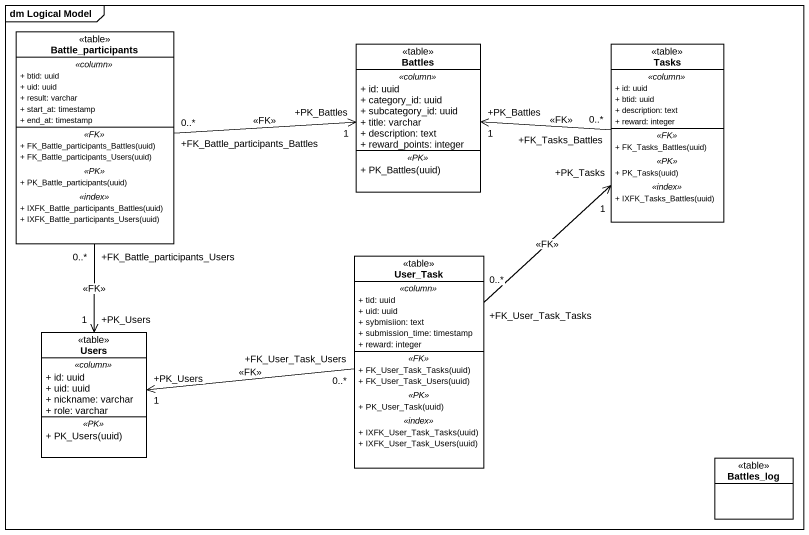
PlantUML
@startuml
mainframe dm Logical Model
hide circle
hide empty members
skinparam classAttributeIconSize 0
class Battle_participants <<table>> {
  .. <<column>> ..
  + btid: uuid
  + uid: uuid
  + result: varchar
  + start_at: timestamp
  + end_at: timestamp
  .. <<FK>> ..
  + FK_Battle_participants_Battles(uuid)
  + FK_Battle_participants_Users(uuid)
  .. <<PK>> ..
  + PK_Battle_participants(uuid)
  .. <<index>> ..
  + IXFK_Battle_participants_Battles(uuid)
  + IXFK_Battle_participants_Users(uuid)
}
class Battles <<table>> {
  .. <<column>> ..
  + id: uuid
  + category_id: uuid
  + subcategory_id: uuid
  + title: varchar
  + description: text
  + reward_points: integer
  .. <<PK>> ..
  + PK_Battles(uuid)
}
class Tasks <<table>> {
  .. <<column>> ..
  + id: uuid
  + btid: uuid
  + description: text
  + reward: integer
  .. <<FK>> ..
  + FK_Tasks_Battles(uuid)
  .. <<PK>> ..
  + PK_Tasks(uuid)
  .. <<index>> ..
  + IXFK_Tasks_Battles(uuid)
}
class User_Task <<table>> {
  .. <<column>> ..
  + tid: uuid
  + uid: uuid
  + sybmisiion: text
  + submission_time: timestamp
  + reward: integer
  .. <<FK>> ..
  + FK_User_Task_Tasks(uuid)
  + FK_User_Task_Users(uuid)
  .. <<PK>> ..
  + PK_User_Task(uuid)
  .. <<index>> ..
  + IXFK_User_Task_Tasks(uuid)
  + IXFK_User_Task_Users(uuid)
}
class Users <<table>> {
  .. <<column>> ..
  + id: uuid
  + uid: uuid
  + nickname: varchar
  + role: varchar
  .. <<PK>> ..
  + PK_Users(uuid)
}
class Battles_log <<table>>
Battle_participants "+FK_Battle_participants_Battles\n0..*" -right-> "+PK_Battles\n1" Battles : <<FK>>
Battle_participants "+FK_Battle_participants_Users\n0..*" --> "+PK_Users\n1" Users : <<FK>>
Tasks "+FK_Tasks_Battles\n0..*" -left-> "+PK_Battles\n1" Battles : <<FK>>
User_Task "+FK_User_Task_Tasks\n0..*" -up-> "+PK_Tasks\n1" Tasks : <<FK>>
User_Task "+FK_User_Task_Users\n0..*" -left-> "+PK_Users\n1" Users : <<FK>>
@enduml
